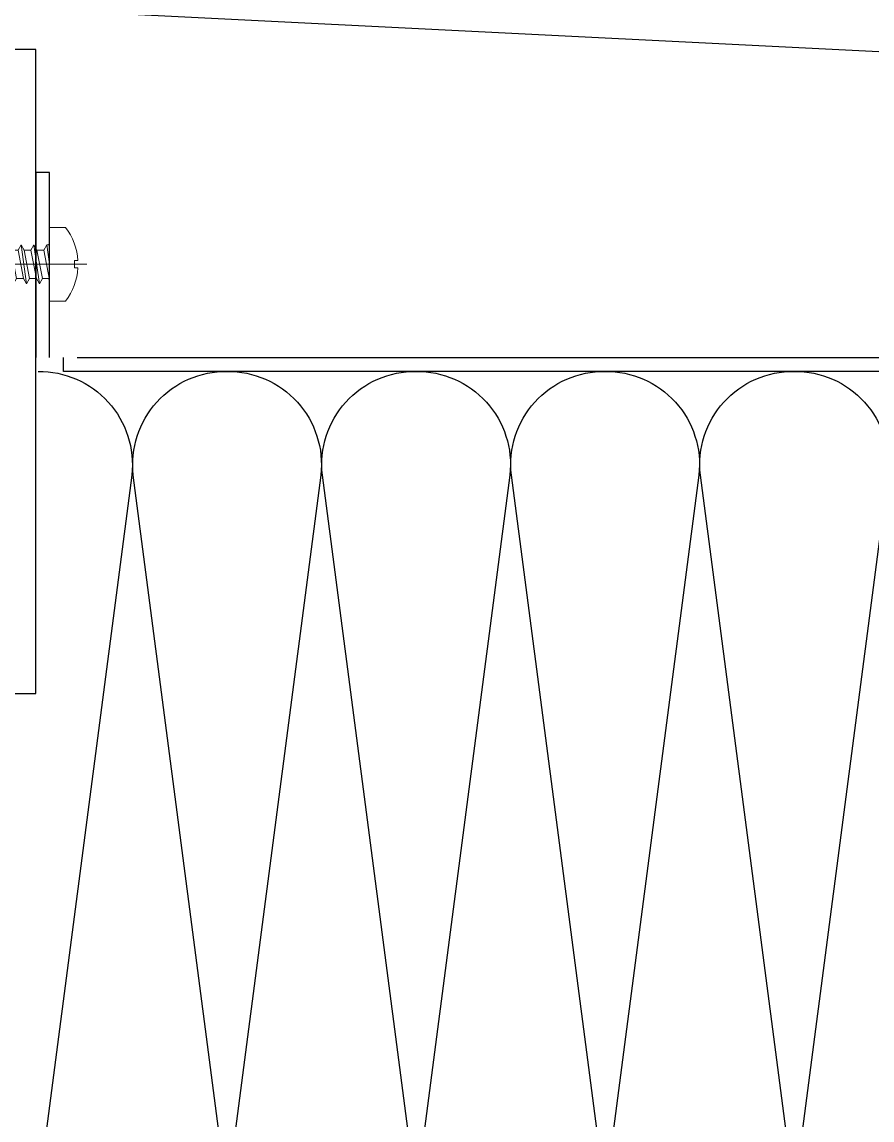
# Model space of a CAD drawing. Extents: x 6843040 to 15500510, y -6507076 to -4940511.
# Drawn here: x 7678986 to 7679078.4, y -6155221.3 to -6155101.9 of the extents above; entities that cross this region are included whole.
import ezdxf

# ---------------------------------------------------------------- set-up
doc = ezdxf.new("R2010")
doc.units = 0
doc.header["$LTSCALE"] = 1000
doc.header["$MEASUREMENT"] = 0
for name, pattern in [('CENTER', [50.800000000000004, 31.75, -6.35, 6.35, -6.35]), ('CONTINOUS', [0]), ('HIDDEN', [0.375, 0.25, -0.125])]:
    doc.linetypes.add(name, pattern=pattern)
for name, color, linetype, lineweight in [('002CEN', 1, 'CENTER', 13), ('003DOT', 253, 'HIDDEN', 13), ('009CON', 6, 'CONTINOUS', 15)]:
    doc.layers.add(name, color=color, linetype=linetype, lineweight=lineweight)
for name, color, linetype in [('LT-dim 1', 3, 'Continuous'), ('LT-dim 8', 253, 'Continuous'), ('LT-Fill-密封胶', 113, 'Continuous'), ('LT-中线', 6, 'Continuous'), ('LT-铝板', 31, 'Continuous'), ('批荡层', 213, 'Continuous')]:
    doc.layers.add(name, color=color, linetype=linetype)

# ---------------------------------------------------------------- blocks, each defined once
blk = doc.blocks.new('*U255')
at = {"layer": '002CEN', "ltscale": 5}
blk.add_line((-4.054319021158257, 1.989519660128281e-13), (10.54217069582398, 1.989519660128281e-13), dxfattribs=at)
at = {"layer": '003DOT', "ltscale": 5}
for p, q in [((-3.552713678800501e-14, 4.000000000000197), (-6.394884621840902e-14, 1.750000000000199)), ((-6.394884621840902e-14, 1.750000000000199), (-1.20792265079217e-13, -2.309999999999803)), ((-1.20792265079217e-13, 1.689951005760705), (0.6198573119681257, -1.549999999999798)), ((0.1999999999999247, 1.550000000000196), (0.7801426880317806, 1.550000000000182)), ((0.7801426880317806, 1.550000000000182), (1.103458838777946, 2.110000000000113)), ((0.7801426880317806, 1.550000000000182), (1.373225010475686, -1.549999999999798)), ((1.103458838778003, 2.110000000000198), (1.696541161221909, -2.109999999999815)), ((1.103458838777946, 2.110000000000113), (1.426774989524084, 1.550000000000196)), ((1.426774989524084, 1.550000000000182), (2.019857311968131, -1.549999999999798)), ((1.426774989524084, 1.550000000000196), (2.180142688031815, 1.550000000000196)), ((2.180142688031815, 1.550000000000196), (2.503458838777952, 2.110000000000113)), ((2.180142688031786, 1.550000000000182), (2.773225010475691, -1.549999999999798)), ((2.503458838778009, 2.110000000000198), (3.096541161221914, -2.109999999999815)), ((2.503458838777952, 2.110000000000113), (2.82677498952409, 1.550000000000182)), ((2.82677498952409, 1.550000000000182), (3.419857311968137, -1.549999999999798)), ((2.82677498952409, 1.550000000000182), (3.58014268803182, 1.550000000000196)), ((3.58014268803182, 1.550000000000196), (3.903458838777958, 2.110000000000113)), ((3.580142688031792, 1.550000000000182), (4.173225010475697, -1.549999999999798)), ((3.903458838778015, 2.110000000000198), (4.49654116122192, -2.109999999999815)), ((3.903458838777958, 2.110000000000113), (4.226774989524095, 1.550000000000182)), ((4.226774989524095, 1.550000000000182), (4.819857311968143, -1.549999999999798)), ((4.226774989524095, 1.550000000000182), (4.980142688031826, 1.550000000000196)), ((4.980142688031826, 1.550000000000196), (5.303458838777964, 2.110000000000113)), ((4.980142688031798, 1.550000000000182), (5.573225010475703, -1.549999999999798)), ((5.30345883877802, 2.110000000000198), (5.896541161221926, -2.109999999999815)), ((5.303458838777964, 2.110000000000113), (5.626774989524101, 1.550000000000182)), ((5.626774989524101, 1.550000000000182), (6.219857311968152, -1.549999999999798)), ((5.626774989524101, 1.550000000000182), (5.75796897832128, 1.550000000000196)), ((5.75796897832128, 1.550000000000196), (6.472600264496744, 1.253990029170197)), ((6.472600264496744, 1.253990029170197), (6.75501637345911, 1.743149078768994)), ((6.472600264496688, 1.253990029170225), (6.935613691095593, -1.062203588311888)), ((6.75501637345911, 1.743149078768994), (7.218029800058016, -1.551362637910714)), ((6.75501637345911, 1.743149078768994), (7.214966670336278, 0.946491795621327)), ((-3.552713678800501e-14, 4.405364961712621e-13), (0.2965411612219029, -2.109999999999815)), ((7.214966670336278, 0.946491795621327), (7.677980096935354, -0.7547053547629332)), ((7.214966670336278, 0.946491795621327), (7.959137419201934, 0.6382461787198395)), ((7.959137419201934, 0.6382461787198395), (8.241553528164356, 1.127405228318665)), ((7.959137419201905, 0.6382461787198537), (8.258597611268666, -0.5142057057746854)), ((8.241553528164356, 1.127405228318665), (8.541013720231117, -1.003364755373511)), ((8.241553528164356, 1.127405228318665), (8.701503825041524, 0.3307479451709128)), ((8.701503825041524, 0.3307479451709412), (9.000964017108512, -0.2067074722256024)), ((8.701503825041524, 0.3307479451709128), (9.499999999999943, 1.4210854715202e-13)), ((9.499999999999943, 1.4210854715202e-13), (9.000964017108512, -0.2067074722256024)), ((6.935613691095593, -1.062203588311903), (6.185942131896716, -1.372727715457444)), ((7.218029800058016, -1.551362637910714), (6.935613691095593, -1.062203588311903)), ((7.677980096935382, -0.754705354762848), (7.218029800058016, -1.551362637910714)), ((8.258597611268666, -0.5142057057746854), (7.677980096935382, -0.754705354762848)), ((8.541013720231117, -1.003364755373511), (8.258597611268666, -0.5142057057746854)), ((9.000964017108512, -0.2067074722256024), (8.541013720231117, -1.003364755373511)), ((-1.20792265079217e-13, -2.309999999999803), (-1.20792265079217e-13, -3.999999999999801)), ((0.2965411612218745, -2.1099999999998), (0.1999999999998678, -2.1099999999998)), ((0.6198573119681257, -1.549999999999798), (0.2965411612218745, -2.1099999999998)), ((1.373225010475686, -1.549999999999798), (0.6198573119681257, -1.549999999999798)), ((1.696541161221909, -2.109999999999786), (1.373225010475686, -1.549999999999798)), ((2.019857311968131, -1.549999999999798), (1.696541161221909, -2.109999999999786)), ((2.77322501047572, -1.549999999999812), (2.019857311968131, -1.549999999999798)), ((3.096541161221914, -2.109999999999786), (2.77322501047572, -1.549999999999812)), ((3.419857311968137, -1.549999999999798), (3.096541161221914, -2.109999999999786)), ((4.173225010475726, -1.549999999999798), (3.419857311968137, -1.549999999999798)), ((4.49654116122192, -2.109999999999786), (4.173225010475726, -1.549999999999798)), ((4.819857311968143, -1.549999999999798), (4.49654116122192, -2.109999999999786)), ((5.573225010475731, -1.549999999999812), (4.819857311968143, -1.549999999999798)), ((5.896541161221926, -2.109999999999786), (5.573225010475731, -1.549999999999812)), ((6.219857311968152, -1.549999999999798), (5.896541161221926, -2.109999999999786)), ((6.185942131896716, -1.372727715457444), (6.219857311968152, -1.549999999999798))]:
    blk.add_line(p, q, dxfattribs=at)
for centre, start, end in [((0.1999999999999318, 1.750000000000192), 179.999999999998, 269.999999999998), ((0.1999999999998749, -2.309999999999796), 90.00000000000203, 180.000000000002)]:
    blk.add_arc(centre, 0.1999999999999957, start, end, dxfattribs=at)
at = {"layer": '009CON'}
for p, q in [((-1.723475382979849, 4.000000000000197), (-3.552713678800501e-14, 4.000000000000197)), ((-2.700000000000053, 0.4000000000002188), (-3.087680633323494, 0.4000000000002188)), ((-2.700000000000053, -0.3999999999998067), (-2.700000000000053, 0.4000000000002188)), ((-3.087680633323494, -0.3999999999998067), (-2.700000000000053, -0.3999999999998067)), ((-1.20792265079217e-13, -3.999999999999801), (-1.723475382979849, -3.999999999999801))]:
    blk.add_line(p, q, dxfattribs=at)
for centre, radius, start, end in [((3.399999999999938, 1.882938249764265e-13), 6.499999999999996, 142.0201275551479, 176.4718766587116), ((3.399999999999942, 2.060573933704291e-13), 6.499999999999999, 183.5281233412879, 217.9798724448521)]:
    blk.add_arc(centre, radius, start, end, dxfattribs=at)
blk = doc.blocks.new('LT-BLK-20240910160700', base_point=(-5089123.43131763, -205701.589336378))
at = {"layer": 'LT-铝板'}
for points in [[(-5089076.93131763, -205700.089336378), (-5089076.93131763, -205695.839336378), (-5089120.93131763, -205695.839336378), (-5089120.93131763, -205700.089336378), (-5089116.93131763, -205700.089336378), (-5089116.93131763, -205703.089336378), (-5089120.93131763, -205703.089336378), (-5089120.93131763, -205732.9893363779), (-5089117.831317631, -205732.9893363782, -0.9999999999999999), (-5089117.831317631, -205734.789336378), (-5089120.43131763, -205734.789336378), (-5089120.43131763, -205736.589336378), (-5089123.43131763, -205736.589336378), (-5089123.43131763, -205666.589336378), (-5089063.43131763, -205666.589336378), (-5089063.43131763, -205669.839336378), (-5089064.63131763, -205669.839336378), (-5089064.63131763, -205668.789336378), (-5089067.63131763, -205668.789336378), (-5089067.63131763, -205674.3893363781), (-5089064.63131763, -205674.3893363781), (-5089064.63131763, -205673.339336378), (-5089063.43131763, -205673.339336378), (-5089063.43131763, -205687.089336378), (-5089063.43131763, -205687.089336378), (-5089063.43131763, -205690.089336378), (-5089063.43131763, -205690.089336378), (-5089063.43131763, -205692.339336378), (-5089063.93131763, -205692.339336378), (-5089063.93131763, -205695.339336378), (-5089063.43131763, -205695.339336378), (-5089063.43131763, -205698.339336378), (-5089066.43131763, -205698.339336378), (-5089066.43131763, -205696.339336378), (-5089073.43131763, -205696.339336378, 0.414213562373095), (-5089074.43131763, -205697.339336378), (-5089074.43131763, -205705.839336378, 0.414213562373095), (-5089073.43131763, -205706.839336378), (-5089066.43131763, -205706.839336378), (-5089066.43131763, -205704.839336378), (-5089063.43131763, -205704.839336378), (-5089063.43131763, -205707.839336378), (-5089063.93131763, -205707.839336378), (-5089063.93131763, -205710.839336378), (-5089063.43131763, -205710.839336378), (-5089063.43131763, -205729.839336378), (-5089064.63131763, -205729.839336378), (-5089064.63131763, -205728.789336378), (-5089067.63131763, -205728.789336378), (-5089067.63131763, -205734.3893363781), (-5089064.63131763, -205734.3893363781), (-5089064.63131763, -205733.339336378), (-5089063.43131763, -205733.339336378), (-5089063.43131763, -205736.589336378), (-5089069.43131763, -205736.589336378), (-5089069.43131763, -205734.789336378), (-5089072.03131763, -205734.789336378, -0.9999999999999999), (-5089072.03131763, -205732.9893363782), (-5089069.43131763, -205732.9893363779), (-5089069.43131763, -205728.089336378, -0.4142135623730951), (-5089067.93131763, -205726.589336378), (-5089066.43131763, -205726.589336378), (-5089066.43131763, -205710.339336378, 0.414213562373095), (-5089067.43131763, -205709.339336378), (-5089075.93131763, -205709.339336378, -0.4142135623732948), (-5089076.93131763, -205708.339336378), (-5089076.93131763, -205703.089336378), (-5089080.93131763, -205703.089336378), (-5089080.93131763, -205700.089336378)], [(-5089120.93131763, -205692.839336378), (-5089120.93131763, -205669.589336378, -0.414213562373095), (-5089119.93131763, -205668.589336378), (-5089069.63131763, -205668.589336378), (-5089069.63131763, -205675.089336378, 0.4142135623757146), (-5089068.13131763, -205676.589336378), (-5089066.43131763, -205676.589336378), (-5089066.43131763, -205692.339336378, -0.4142135623739082), (-5089067.93131763, -205693.839336378), (-5089119.93131763, -205693.839336378, -0.4142135623728286)]]:
    blk.add_lwpolyline(points, format="xyb", close=True, dxfattribs=at)
blk = doc.blocks.new('LT-BLK-20240912105751', base_point=(-5244677.708232624, -274868.6524812084))
at = {"layer": '批荡层', "color": 8}
blk.add_lwpolyline([(-5245138.708214985, -274825.4723954871), (-5244672.708232624, -274848.7723946052), (-5244672.708232624, -274898.884323296)], dxfattribs=at)

msp = doc.modelspace()

# ---------------------------------------------------------------- linework, layer by layer
at = {"layer": 'LT-dim 1', "extrusion": (0, 1.224646799147353e-16, -1), "elevation": -7.61212963036408e-10}
for points in [[(-7678987.721334244, -6155139.928679756, 0.4517179999967216), (-7678997.917218736, -6155151.188639756), (-7678987.803240734, -6155228.668679756, -0.451718)], [(-7679008.194996565, -6155228.668679756), (-7678998.081005405, -6155151.188639756, 0.451718), (-7679008.276889897, -6155139.928679756, 0.451718), (-7679018.472774391, -6155151.188639756), (-7679008.358796387, -6155228.668679756, -0.451718)], [(-7679028.750552217, -6155228.668679756), (-7679018.636561058, -6155151.188639756, 0.451718), (-7679028.832445552, -6155139.928679756, 0.451718), (-7679039.028330044, -6155151.188639756), (-7679028.91435204, -6155228.668679756, -0.451718)], [(-7679049.30610787, -6155228.668679756), (-7679039.19211671, -6155151.188639756, 0.451718), (-7679049.388001204, -6155139.928679756, 0.451718), (-7679059.583885699, -6155151.188639756), (-7679049.469907694, -6155228.668679756, -0.451718)], [(-7679069.861663525, -6155228.668679756), (-7679059.747672365, -6155151.188639756, 0.451718), (-7679069.943556859, -6155139.928679756, 0.451718), (-7679080.139441351, -6155151.188639756), (-7679070.025463347, -6155228.668679756, -0.451718)]]:
    msp.add_lwpolyline(points, format="xyb", dxfattribs=at)
at = {"layer": 'LT-中线'}
for points in [[(7678988.970804567, -6155138.428361974), (7678988.970804567, -6155118.301846951), (7678987.470804567, -6155118.301846951), (7678987.470804567, -6155138.428361974)], [(7679172.471523692, -6155139.928361955), (7678990.470733847, -6155139.928361981), (7678990.470733847, -6155138.428361974)], [(7678991.970733847, -6155138.428361974), (7679172.471523649, -6155138.428362016)]]:
    msp.add_lwpolyline(points, dxfattribs=at)

# ---------------------------------------------------------------- block references
at = {"rotation": 180}
msp.add_blockref('*U255', (7678988.970804567, -6155128.274084826), dxfattribs=at)
at = {"layer": 'LT-dim 8', "ltscale": 1000, "xscale": -1}
msp.add_blockref('LT-BLK-20240910160700', (7678987.470804567, -6155139.928679755), dxfattribs=at)

# ---------------------------------------------------------------- next in the draw order: block references
at = {"layer": 'LT-Fill-密封胶', "ltscale": 1000}
msp.add_blockref('LT-BLK-20240912105751', (7679372.471523649, -6155139.928361967), dxfattribs=at)

doc.saveas('drawing.dxf')
